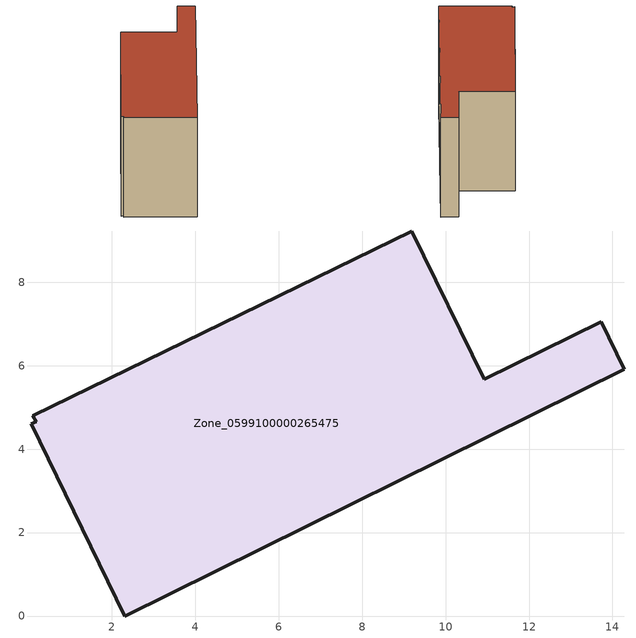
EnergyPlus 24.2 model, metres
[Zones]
Zone_0599100000265475
 floor ground (C_G): 2.31,0 0.07,4.61 0.18,4.65 0.11,4.8 9.19,9.23 10.92,5.68 13.73,7.05 14.28,5.92 z0
 wall outside (C_F): 14.28,5.92 13.73,7.05 10.92,5.68 9.19,9.23 0.11,4.8 0.18,4.65 0.07,4.61 2.31,0 14.28,5.92 z0:8.49
 roof outside (C_R): 0.07,4.61 2.31,0 14.28,5.92 13.73,7.05 10.92,5.68 9.19,9.23 0.11,4.8 0.18,4.65 z8.49
[BUILDING]
Pand.0599100000265475: North Axis=0; Terrain=City; Loads Convergence Tolerance Value=0.04; Temperature Convergence Tolerance Value=0.4; Solar Distribution=FullExterior; Maximum Number of Warmup Days=25; Minimum Number of Warmup Days=1
[Site:Location]
Rotterdam.The.Hague.AP_ZH_NLD Design_Conditions: Latitude=51.96; Longitude=4.45; Time Zone=1; Elevation=-4.5
[SITE:GROUNDTEMPERATURE:BUILDINGSURFACE]
18, 18, 18, 18, 18, 18, 18, 18, 18, 18, 18, 18
[MATERIAL] Thermal Absorptance=0.9; Solar Absorptance=0.7; Visible Absorptance=0.7
Name | Roughness | Thickness | Conductivity | Density | Specific Heat
G.TC.1946-1964 | MediumSmooth | 0.15 | 1 | 540 | 1210
F.TC.1946-1964 | Rough | 0.3 | 0.857143 | 1920 | 840
R.TC.1946-1964 | MediumRough | 0.2 | 0.235294 | 1500 | 1000
[CONSTRUCTION]
C_G: G.TC.1946-1964
C_F: F.TC.1946-1964
C_R: R.TC.1946-1964
[ZONE]
Zone_0599100000265475: Type=1; Multiplier=1; Ceiling Height=Autocalculate; Volume=Autocalculate; Floor Area=autocalculate; Part of Total Floor Area=Yes
[ZONEINFILTRATION:DESIGNFLOWRATE]
Infil_Zone_0599100000265475: Zone or ZoneList or Space or SpaceList=Zone_0599100000265475; Schedule=AlwaysOn; Design Flow Rate Calculation Method=Flow/Area; Flow Rate per Floor Area=0.003; Constant Term Coefficient=1; Temperature Term Coefficient=0; Velocity Term Coefficient=0; Velocity Squared Term Coefficient=0
[HVACTEMPLATE:ZONE:IDEALLOADSAIRSYSTEM]
Zone_0599100000265475: Maximum Heating Supply Air Temperature=50; Minimum Cooling Supply Air Temperature=13; Maximum Heating Supply Air Humidity Ratio=0.0156; Minimum Cooling Supply Air Humidity Ratio=0.0077; Heating Limit=NoLimit; Cooling Limit=NoLimit; Dehumidification Control Type=ConstantSensibleHeatRatio; Cooling Sensible Heat Ratio=0.7; Dehumidification Setpoint=60; Humidification Control Type=None; Humidification Setpoint=30; Outdoor Air Method=None; Outdoor Air Flow Rate per Person=0.00944; Outdoor Air Flow Rate per Zone Floor Area=0; Outdoor Air Flow Rate per Zone=0; Demand Controlled Ventilation Type=None; Outdoor Air Economizer Type=NoEconomizer; Heat Recovery Type=None; Sensible Heat Recovery Effectiveness=0.7; Latent Heat Recovery Effectiveness=0.65
[ZONECONTROL:THERMOSTAT]
ThermostatControl_Zone_0599100000265475: Zone or ZoneList=Zone_0599100000265475; Control Type Schedule=DualSetpointControlType; Control 1=Thermostat_Zone_0599100000265475; Temperature Difference Between Cutout And Setpoint=0
[THERMOSTATSETPOINT:DUALSETPOINT]
Thermostat_Zone_0599100000265475: Heating Setpoint Temperature Schedule=HeatingSetpoint_Zone_0599100000265475; Cooling Setpoint Temperature Schedule=CoolingSetpoint_Zone_0599100000265475
[SCHEDULE:COMPACT]
HeatingSetpoint_Zone_0599100000265475: Through: 12/31, For: AllDays, Until: 24:00, 21
CoolingSetpoint_Zone_0599100000265475: Through: 12/31, For: AllDays, Until: 24:00, 24
DualSetpointControlType: Through: 12/31, For: AllDays, Until: 24:00, 4
AlwaysOn: Through: 12/31, For: AllDays, Until: 24:00, 1
